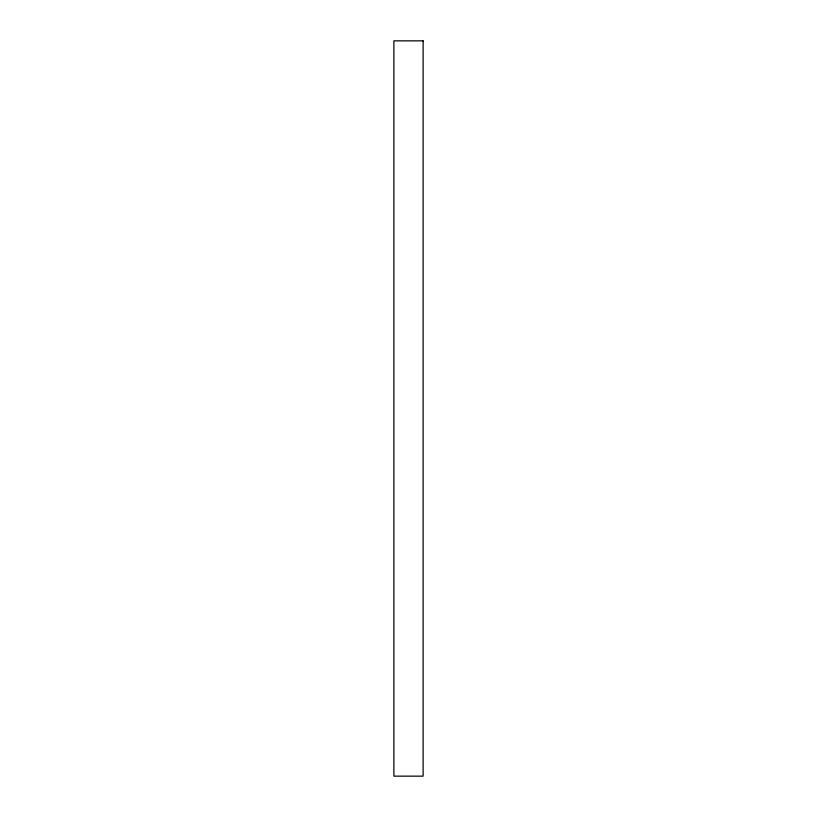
<?xml version="1.0" encoding="UTF-8"?>
<svg xmlns="http://www.w3.org/2000/svg" width="817" height="817" viewBox="0 0 817 817"><rect width="100%" height="100%" fill="white"/><g stroke="black" fill="none" stroke-linecap="round" stroke-linejoin="round"><path stroke-width="1.23" d="M423.114 40.85L393.886 40.85L393.886 776.15L423.114 776.15L423.114 40.85"/></g></svg>
